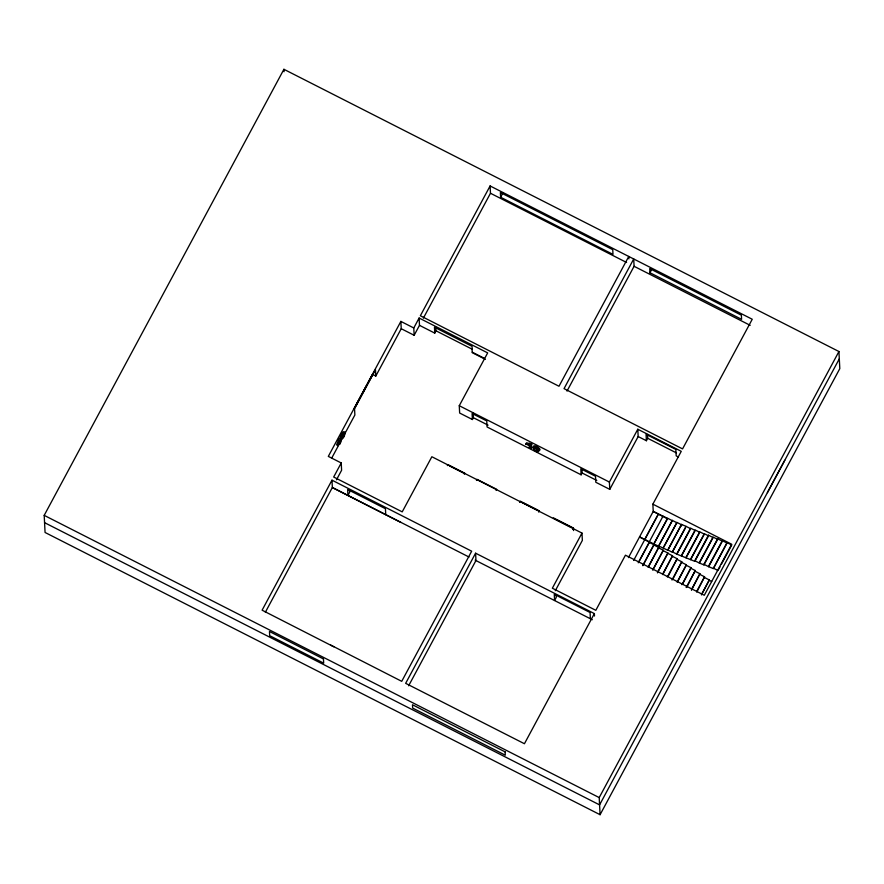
<?xml version="1.0" encoding="UTF-8"?>
<svg xmlns="http://www.w3.org/2000/svg" width="884" height="884" viewBox="0 0 884 884"><rect width="100%" height="100%" fill="white"/><g stroke="black" fill="none" stroke-linecap="round" stroke-linejoin="round"><path stroke-width="1.33" d="M343.025 433.492L342.661 434.806M538.853 449.216L537.096 449.481L535.008 447.923M340.992 436.155L342.572 432.939M339.843 443.989L340.815 442.177L340.66 439.061L339.29 438.365L336.594 444.873L337.964 445.569L339.754 441.403L339.843 443.989L338.473 443.293M337.964 445.569L340.66 439.061M342.406 435.469L341.589 436.994M44.2 515.361L283.919 69.295L838.938 351.523L839.8 368.639L600.081 814.705L45.062 532.477L44.2 515.361L599.208 797.589L600.081 814.705M400.872 321.4L401.237 328.715L414.154 335.279L413.778 327.975L400.872 321.4L328.318 456.398L341.235 462.962L341.6 470.266L336.484 479.802M354.097 408.773L361.49 395.026M362.097 393.877L372.562 374.407L375.799 376.054L401.237 328.715M353.998 409.06L366.948 384.96M368.241 382.551L372.772 374.12M331.887 457.768L354.871 414.994L354.55 408.739L375.479 369.788L375.799 376.054M330.66 645.044L401.723 681.332L471.669 551.196L331.986 480.167L262.106 610.192L333.821 646.812M341.235 462.962L333.677 477.017L402.22 511.869L431.856 456.741L581.981 533.085L582.357 540.389L555.296 590.733M413.778 327.975L419.115 318.041L487.67 352.893L459.271 405.723L459.647 413.038L472.399 419.513L473.371 417.701L473.128 412.883M567.009 391.104L634.082 266.294L633.717 258.979L564.036 388.64L682.559 448.906L752.24 319.257L490.101 185.949L420.353 315.754L558.997 386.253L628.756 256.459L628.878 258.89M265.366 612.225L332.351 487.482L469.017 557.03M414.154 335.279L419.491 325.345L419.115 318.041M423.337 318.196L490.476 193.264L490.101 185.949M500.609 197.243L500.366 192.513L612.745 249.664L612.988 254.382L500.609 197.243L503.095 192.602M419.491 325.345L434.762 333.113L435.989 330.826L435.812 327.29M434.762 333.113L434.464 327.213L472.078 346.34L472.166 352.617L485.427 359.357M447.359 465.603L447.879 464.63L464.885 473.283L464.365 474.255M476.465 480.443L477.051 479.349L496.675 489.327L496.09 490.41M525.814 444.122L526.533 442.785L531.737 444.099L531.173 448.542L529.317 447.591L529.262 445.127L525.814 444.122L531.019 445.437L531.173 448.542M529.085 444.453L529.792 443.127M529.317 447.591L530.035 446.265M531.019 445.437L531.737 444.099M475.592 553.196L405.657 683.332L524.433 743.731L594.368 613.595L475.592 553.196L475.968 560.511L408.64 685.774M519.615 502.377L520.267 501.162L539.384 510.886L538.732 512.101M649.95 272.747L649.729 268.581L741.378 315.179L741.588 319.345L649.95 272.747L651.817 269.266M472.399 419.513L472.089 413.491L486.775 420.961L487.073 426.983L581.12 474.807L582.103 472.984L581.915 469.371M572.733 529.383L573.44 528.057L553.329 517.825M581.981 533.085L552.356 588.214L595.816 610.314L625.441 555.185L704.283 595.275L731.698 544.257L652.867 504.167L681.255 451.337L637.795 429.237L609.396 482.067L609.772 489.371L595.805 482.266L595.496 476.244L580.821 468.785L581.12 474.807M609.772 489.371L638.171 436.541L637.795 429.237M638.171 436.541L646.392 440.729L647.696 438.298L647.497 434.442M628.425 557.627L653.232 511.416L652.867 504.167M633.64 560.467L658.425 513.958L644.712 539.472L649.342 542.367L638.9 561.804M649.309 541.804L663.011 516.145L667.608 518.477L653.895 543.98L639.519 536.919L644.723 539.627M638.237 562.799L649.331 542.157M653.884 543.759L667.597 518.256L672.315 520.654L658.602 546.168L653.895 543.98M642.834 565.362L653.939 544.71L649.342 542.367M642.856 565.705L653.939 544.71M658.602 546.168L672.304 520.4L676.89 522.742L663.84 547.03M648.226 566.887L658.668 547.45L653.95 545.052M648.248 567.329L658.668 547.45M663.166 547.903L676.879 522.389L681.476 524.731L667.763 550.235L658.591 545.914M652.845 569.672L663.287 550.235L658.691 547.892M652.867 570.136L663.287 550.235M667.763 550.235L681.454 524.411L686.028 526.345L690.625 528.676L676.912 554.191L672.326 551.848L686.028 526.345M657.464 572.478L667.906 553.041L663.309 550.71M657.486 572.854L667.906 553.041M667.751 549.925L672.337 552.257L685.398 527.969M662.724 573.97L672.525 555.76L667.928 553.417M662.757 574.6L672.525 555.76M676.89 553.649L690.603 528.146L695.189 530.477L681.487 555.981L676.912 554.191M667.354 576.943L677.144 558.721L672.547 556.39M668.039 576.456L677.144 558.721M681.454 555.483L695.167 529.98L699.763 532.312L686.05 557.815L681.487 555.981M671.984 580.003L681.774 561.782L677.188 559.45M672.669 579.484L681.774 561.782M686.028 557.318L699.73 531.803L704.327 534.146L690.625 559.649L686.05 557.815M677.266 581.816L686.404 564.81L681.807 562.478M677.299 582.379L686.404 564.81M690.603 559.207L704.305 533.704L708.526 535.848L694.824 561.362L690.625 559.649M681.895 584.722L691.034 567.716L686.437 565.384M694.791 560.721L708.493 535.218L713.09 537.56L699.388 563.064L694.791 560.721L694.824 561.362M682.581 584.169L691.034 567.716M699.354 562.556L713.068 537.052L717.664 539.384L703.951 564.898L699.388 563.064M686.15 587.529L695.288 570.523L691.067 568.379M686.846 587.197L695.288 570.523M703.918 564.301L717.631 538.787L722.35 541.185L708.636 566.699L703.918 564.301L703.951 564.898M691.443 589.529L699.929 573.738L695.332 571.407M691.476 590.258L699.929 573.738M708.614 566.158L722.327 540.654L727.046 543.052L713.333 568.556L708.636 566.699M696.725 591.374L704.559 576.799L699.962 574.467M696.758 592.136L704.559 576.799M713.333 568.556L727.024 542.61L731.742 545.008L721.289 564.445M701.476 594.534L709.311 579.959L704.592 577.561M701.498 594.877L709.311 579.959M718.681 569.307L719.985 566.876M599.208 797.589L838.938 351.523M839.303 358.838L599.584 804.893L44.576 522.665M340.683 438.685C339.124 438.166 342.196 431.414 343.799 431.668M534.654 446.74L536.654 446.928M538.555 450.387C544.212 450.387 531.848 442.497 533.682 447.348M490.476 193.264L626.59 262.482M634.082 266.294L750.196 325.334M647.696 438.298L676.304 452.851M436 330.804L472.399 349.313M472.376 352.241L484.421 358.363M678.371 456.984L676.194 455.879L675.862 449.437L646.071 434.287L646.392 440.729M459.271 405.723L609.396 482.067M473.371 417.701L488.056 425.16M582.103 472.984L596.777 480.454M663.022 516.3L653.232 511.416L666.47 518.212M713.311 568.114L718.029 570.523M709.333 580.302L711.686 581.506M522.676 502.687L537.207 510.079M556.334 519.648L570.865 527.041M449.624 465.934L463.57 473.017M338.274 440.276L339.644 440.961M337.566 443.094L338.937 443.79M475.139 560.147L592.313 619.728M400.905 522.433L332.362 487.57L331.986 480.167M536.975 447.116L538.732 448.818M784.771 460.31L767.389 492.642M717.631 538.787L717.664 539.384M708.493 535.218L708.526 535.848M681.454 524.411L681.531 525.87M672.304 520.4L672.337 521.195M594.368 613.595L594.49 616.026M590.39 618.689L590.07 612.501L554.268 594.302L554.588 600.49L556.279 597.33L556.158 594.855M573.44 528.057L573.572 530.566M385.733 514.621L385.435 508.698L347.644 489.482L347.942 495.405L349.633 492.255L349.512 489.88M283.919 69.295L284.04 71.737M341.489 438.762C345.246 439.37 347.092 423.303 341.489 438.762M342.219 437.458C344.638 438.807 345.312 428.298 342.219 437.458M532.555 447.315C537.737 456.962 544.003 448.066 532.555 447.315M533.947 448.077C536.676 454.685 540.942 447.989 533.947 448.077M323.467 658.956L269.465 631.496L269.686 635.684L323.677 663.144L323.467 658.956M505.118 751.875L412.485 704.769L412.651 708.073L505.294 755.179L505.118 751.875"/></g></svg>
